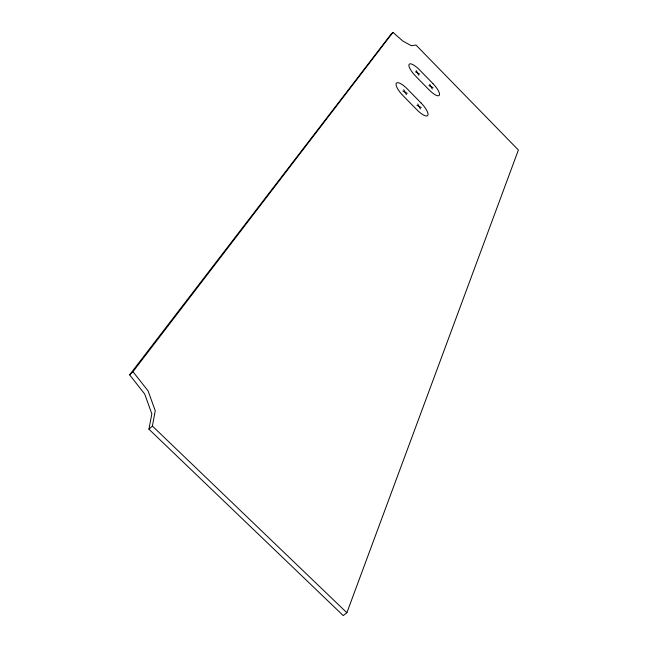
<?xml version="1.0" encoding="UTF-8"?>
<svg xmlns="http://www.w3.org/2000/svg" width="648" height="648" viewBox="0 0 648 648"><rect width="100%" height="100%" fill="white"/><g stroke="black" fill="none" stroke-linecap="round" stroke-linejoin="round"><path stroke-width="0.97" d="M148.935 429.203L152.393 426.052L155.253 410.759L148.108 390.955L132.97 371.693L392.947 32.4L402.878 41.083L411.318 45.7L415.984 45.052L518.392 150.02L346.874 612.733L343.254 615.6L148.935 429.203L151.834 413.886L144.723 394.073L129.608 374.828L390.906 34.376L392.947 32.4M129.608 374.828L132.97 371.693M416.915 105.341L421.232 107.528M402.886 91.052L407.26 93.288M428.911 85.568L433.026 87.731M415.457 71.815L419.612 74.026M152.393 426.052L346.874 612.733M429.673 84.305L432.265 89.003M416.259 70.592L418.827 75.257M417.741 103.972L420.414 108.913M403.761 89.724L406.401 94.632M421.127 103.032L407.228 88.857A12.547 3.872 46.9 0 0 396.293 83.26A12.547 3.872 46.9 0 0 402.902 95.54L417.004 109.893A12.523 3.864 47.1 0 0 427.793 115.36A12.523 3.864 47.1 0 0 421.127 103.032M432.864 83.503L419.523 69.863A12.053 3.572 46.9 0 0 409.115 64.338A12.053 3.572 46.9 0 0 415.53 76.027L429.057 89.837A12.029 3.564 47.1 0 0 439.336 95.232A12.029 3.564 47.1 0 0 432.864 83.503"/></g></svg>
